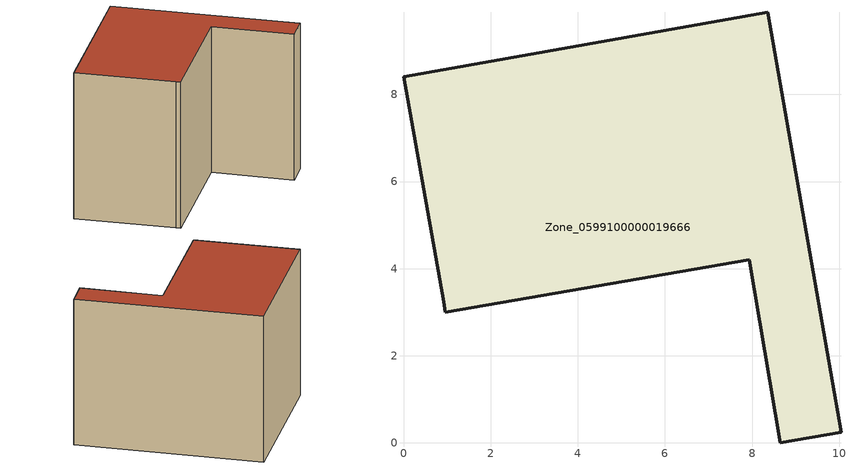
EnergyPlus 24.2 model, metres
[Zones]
Zone_0599100000019666
 floor ground (C_G): 0,8.4 8.36,9.89 10.04,0.25 8.65,0 7.93,4.21 0.96,3 0.93,3.24 z0
 wall outside (C_F): 7.93,4.21 8.65,0 10.04,0.25 8.36,9.89 0,8.4 0.93,3.24 0.96,3 7.93,4.21 z0:8.02
 roof outside (C_R): 0.93,3.24 0.96,3 7.93,4.21 8.65,0 10.04,0.25 8.36,9.89 0,8.4 z8.02
[BUILDING]
Pand.0599100000019666: North Axis=0; Terrain=City; Loads Convergence Tolerance Value=0.04; Temperature Convergence Tolerance Value=0.4; Solar Distribution=FullExterior; Maximum Number of Warmup Days=25; Minimum Number of Warmup Days=1
[Site:Location]
Rotterdam.The.Hague.AP_ZH_NLD Design_Conditions: Latitude=51.96; Longitude=4.45; Time Zone=1; Elevation=-4.5
[SITE:GROUNDTEMPERATURE:BUILDINGSURFACE]
18, 18, 18, 18, 18, 18, 18, 18, 18, 18, 18, 18
[MATERIAL] Thermal Absorptance=0.9; Solar Absorptance=0.7; Visible Absorptance=0.7
Name | Roughness | Thickness | Conductivity | Density | Specific Heat
G.TC.1946 | MediumSmooth | 0.15 | 1 | 540 | 1210
F.TC.1946 | Rough | 0.3 | 0.857143 | 1920 | 840
R.TC.1946 | MediumRough | 0.2 | 0.909091 | 1500 | 1000
[CONSTRUCTION]
C_G: G.TC.1946
C_F: F.TC.1946
C_R: R.TC.1946
[ZONE]
Zone_0599100000019666: Type=1; Multiplier=1; Ceiling Height=Autocalculate; Volume=Autocalculate; Floor Area=autocalculate; Part of Total Floor Area=Yes
[ZONEINFILTRATION:DESIGNFLOWRATE]
Infil_Zone_0599100000019666: Zone or ZoneList or Space or SpaceList=Zone_0599100000019666; Schedule=AlwaysOn; Design Flow Rate Calculation Method=Flow/Area; Flow Rate per Floor Area=0.003; Constant Term Coefficient=1; Temperature Term Coefficient=0; Velocity Term Coefficient=0; Velocity Squared Term Coefficient=0
[HVACTEMPLATE:ZONE:IDEALLOADSAIRSYSTEM]
Zone_0599100000019666: Maximum Heating Supply Air Temperature=50; Minimum Cooling Supply Air Temperature=13; Maximum Heating Supply Air Humidity Ratio=0.0156; Minimum Cooling Supply Air Humidity Ratio=0.0077; Heating Limit=NoLimit; Cooling Limit=NoLimit; Dehumidification Control Type=ConstantSensibleHeatRatio; Cooling Sensible Heat Ratio=0.7; Dehumidification Setpoint=60; Humidification Control Type=None; Humidification Setpoint=30; Outdoor Air Method=None; Outdoor Air Flow Rate per Person=0.00944; Outdoor Air Flow Rate per Zone Floor Area=0; Outdoor Air Flow Rate per Zone=0; Demand Controlled Ventilation Type=None; Outdoor Air Economizer Type=NoEconomizer; Heat Recovery Type=None; Sensible Heat Recovery Effectiveness=0.7; Latent Heat Recovery Effectiveness=0.65
[ZONECONTROL:THERMOSTAT]
ThermostatControl_Zone_0599100000019666: Zone or ZoneList=Zone_0599100000019666; Control Type Schedule=DualSetpointControlType; Control 1=Thermostat_Zone_0599100000019666; Temperature Difference Between Cutout And Setpoint=0
[THERMOSTATSETPOINT:DUALSETPOINT]
Thermostat_Zone_0599100000019666: Heating Setpoint Temperature Schedule=HeatingSetpoint_Zone_0599100000019666; Cooling Setpoint Temperature Schedule=CoolingSetpoint_Zone_0599100000019666
[SCHEDULE:COMPACT]
HeatingSetpoint_Zone_0599100000019666: Through: 12/31, For: AllDays, Until: 24:00, 21
CoolingSetpoint_Zone_0599100000019666: Through: 12/31, For: AllDays, Until: 24:00, 24
DualSetpointControlType: Through: 12/31, For: AllDays, Until: 24:00, 4
AlwaysOn: Through: 12/31, For: AllDays, Until: 24:00, 1
